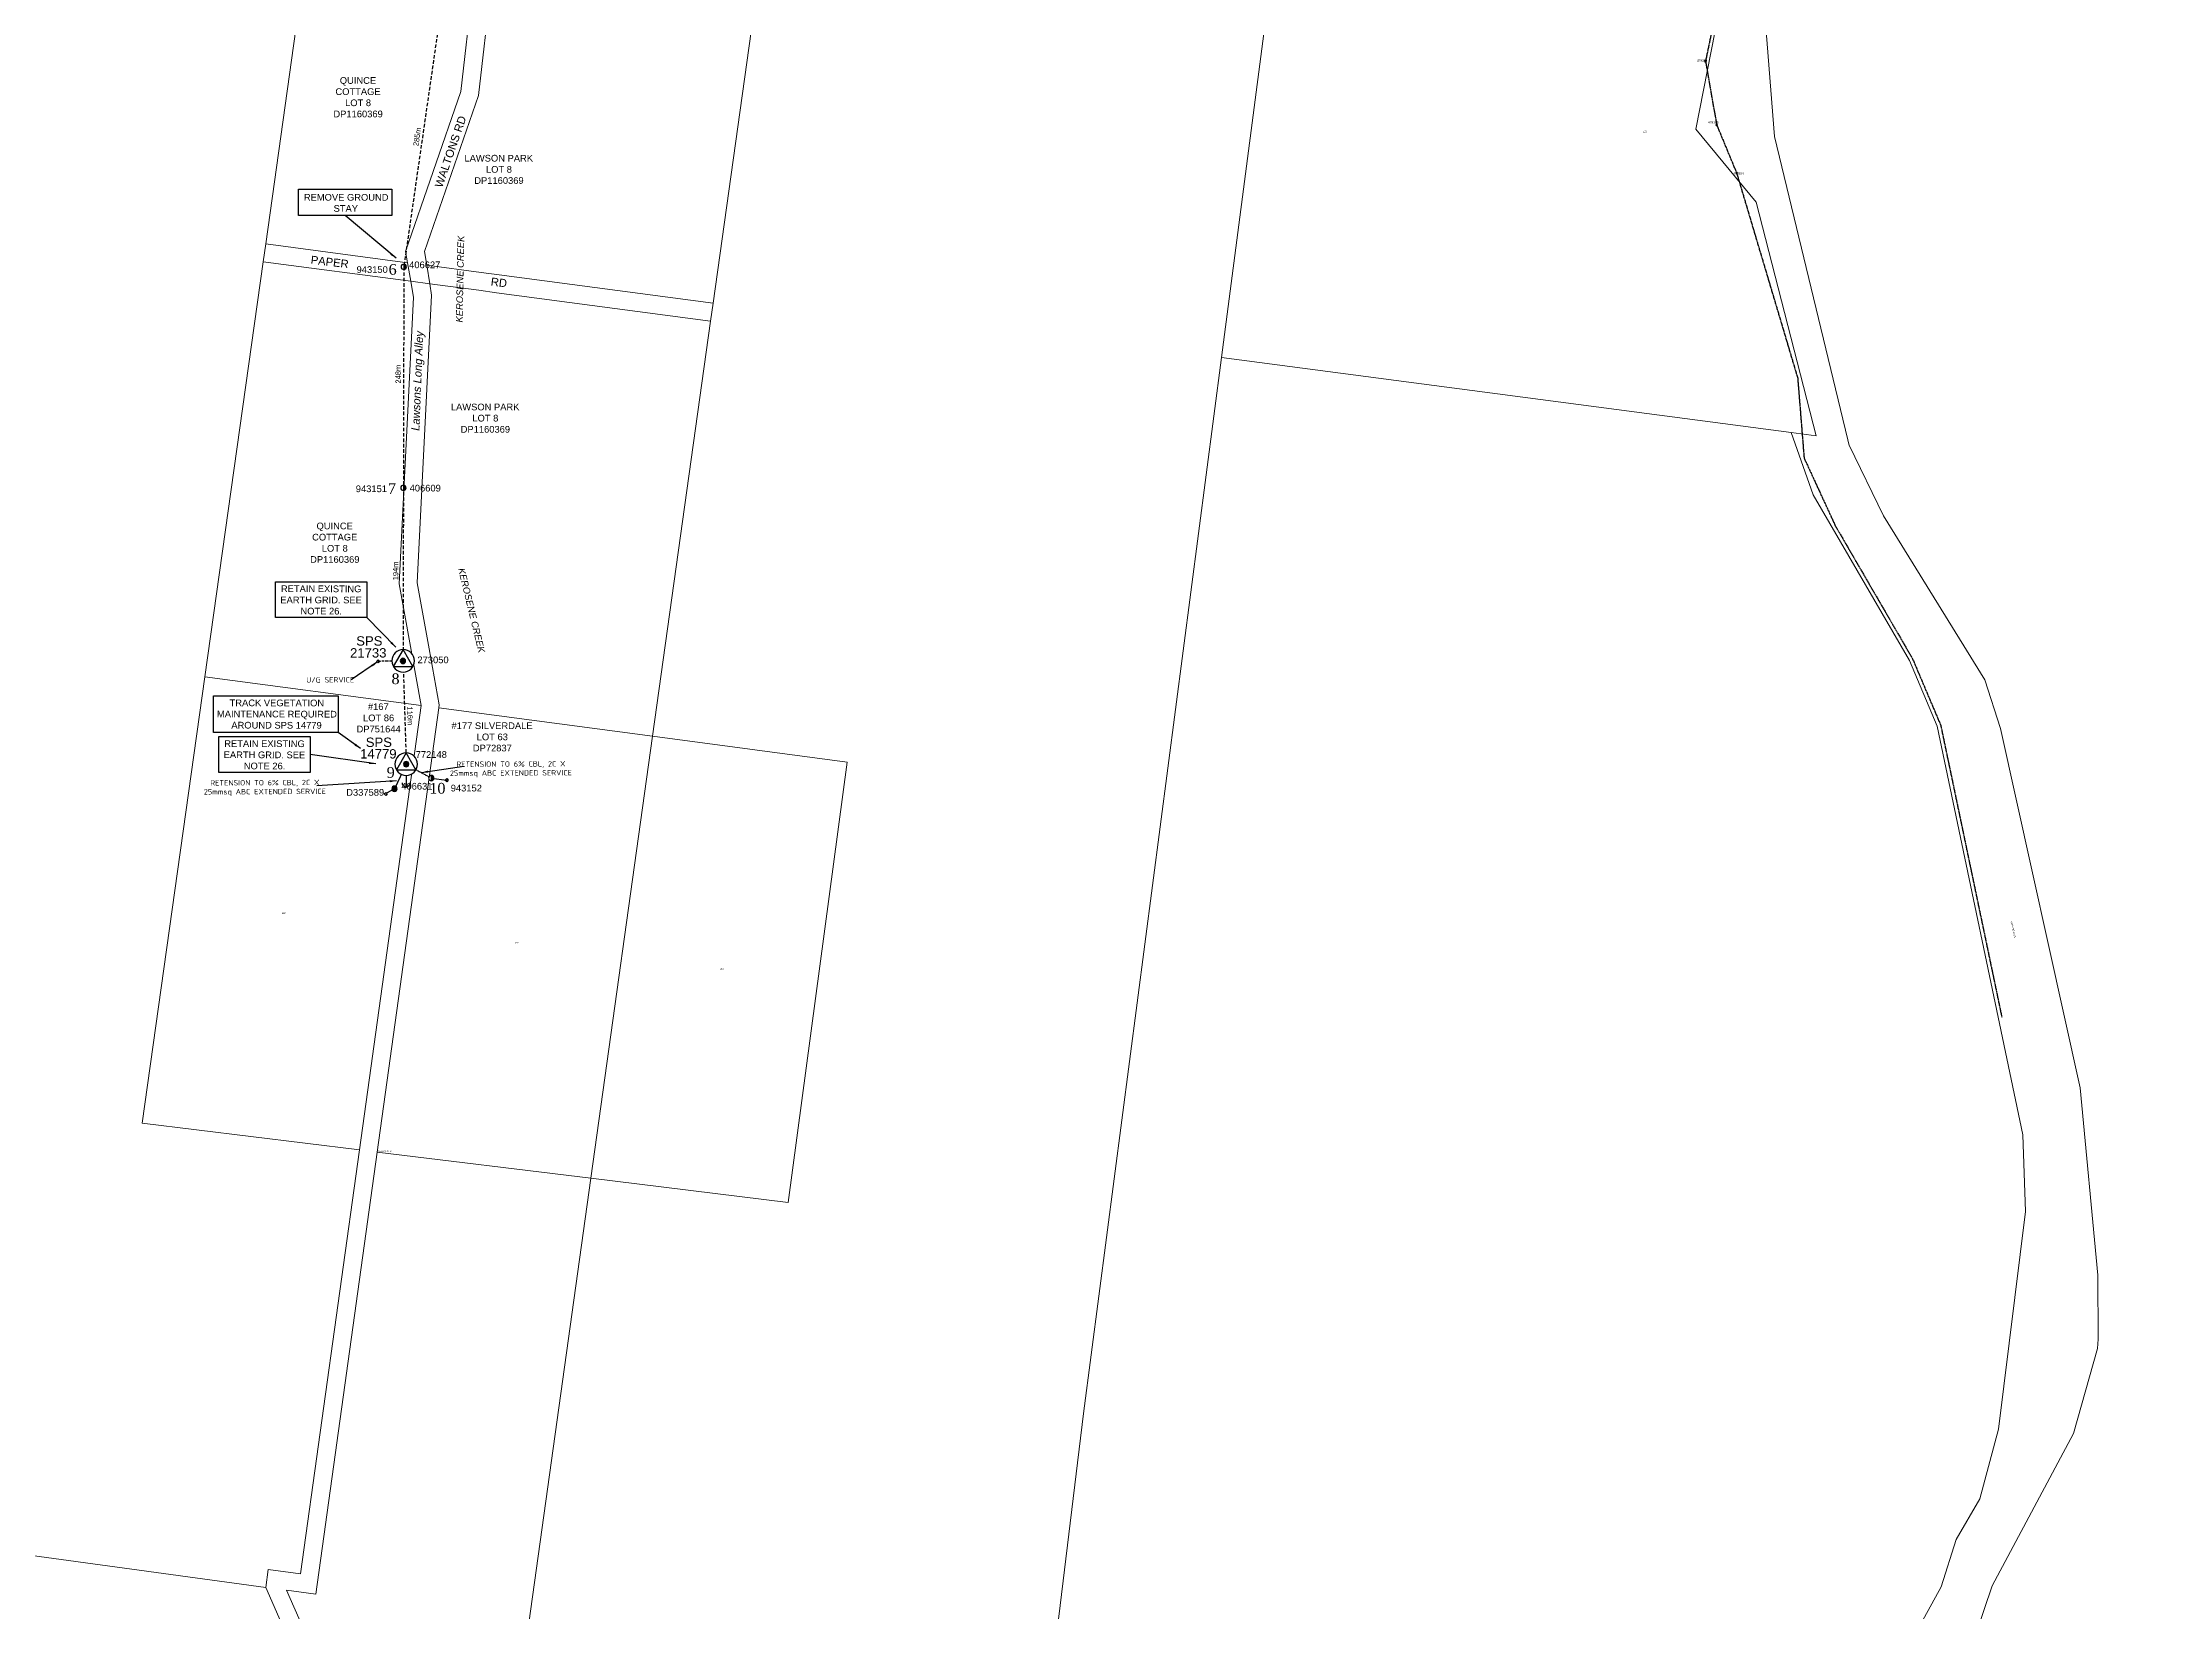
# Model space of a CAD drawing. Header units: metres. Extents: x 240566 to 246015, y 6282606 to 6289108.
# Drawn here: x 243631 to 246015, y 6283547 to 6285305 of the extents above; entities that cross this region are included whole.
import ezdxf
from ezdxf.enums import TextEntityAlignment as Align

# ---------------------------------------------------------------- set-up
doc = ezdxf.new("R2010")
doc.units = ezdxf.units.M
for name, pattern in [('Cable Exist OH', [1, 1, 0]), ('Cable Exist UG', [8.2, 4, -1.2, 1.8, -1.2]), ('Cable New OH', [6, 4, -2])]:
    doc.linetypes.add(name, pattern=pattern)
doc.layers.get('0').update_dxf_attribs({"color": 6})
doc.layers.add('Cadastre Land Parcels_SP_EXT', color=9, linetype='Continuous', lineweight=5)
doc.layers.add('Cadastre Roads_SP_EXT', color=9, linetype='Continuous', lineweight=5)
for name, color, linetype in [('Mains_HV_EXT', 7, 'Continuous'), ('Mains_HV_NEW', 2, 'Continuous'), ('Mains_HV_NEW_A43', 2, 'Continuous'), ('Mains_LV_EXT', 7, 'Continuous'), ('Notes', 7, 'Continuous'), ('Notes_SP_MISC', 7, 'Continuous'), ('Services_SP_EXT', 7, 'Continuous'), ('Sub_SP_TR_HV_LV_EXT', 7, 'Continuous'), ('SupportsOH_SP_MISC', 7, 'Continuous'), ('SupportsOH_SP_TR_HV_LV_SL_EXT', 7, 'Continuous'), ('SupportsOH_SP_TR_HV_LV_SL_NEW', 2, 'Continuous')]:
    doc.layers.add(name, color=color, linetype=linetype)
doc.layers.add('Viewports', color=6, linetype='Continuous', plot=False)
doc.styles.add('iecISOCP', font='isocp.shx')
doc.styles.add('iecTimesNewRoman', font='times.ttf')
doc.styles.add('POLE_LABEL', font='arial.ttf')
doc.styles.get("Standard").update_dxf_attribs({"font": 'arial.ttf'})
doc.dimstyles.new('iecPS1000', dxfattribs={"dimtxt": 2.5, "dimasz": 2.5, "dimexe": 1.25, "dimexo": 0.625, "dimtad": 1, "dimlfac": 1000, "dimtxsty": 'iecISOCP', "dimcen": 2.5, "dimadec": 0, "dimazin": 0, "dimtfac": 1, "dimtmove": 0, "dimatfit": 3, "dimfxl": 1, "dimarcsym": 0})

# ---------------------------------------------------------------- blocks, each defined once
blk = doc.blocks.new('SUB_POLE_EXT')
blk.add_wipeout([(0, 4.22), (0.42, 4.2), (0.83, 4.14), (1.21, 4.05), (1.62, 3.9), (1.99, 3.72), (2.35, 3.51), (2.68, 3.26), (2.99, 2.99), (3.28, 2.66), (3.52, 2.34), (3.76, 1.92), (3.9, 1.62), (4.04, 1.23), (4.18, 0.63), (4.22, 0), (4.18, -0.61), (4.06, -1.15), (3.9, -1.62), (3.58, -2.24), (3.22, -2.73), (2.97, -3.01), (2.68, -3.26), (2.36, -3.5), (2, -3.72), (1.64, -3.89), (1.25, -4.03), (0.82, -4.14), (0.42, -4.2), (0, -4.22), (-0.41, -4.2), (-0.8, -4.15), (-1.21, -4.05), (-1.62, -3.9), (-1.99, -3.73), (-2.35, -3.51), (-2.68, -3.26), (-2.96, -3.02), (-3.23, -2.72), (-3.51, -2.35), (-3.71, -2.01), (-3.91, -1.6), (-4.05, -1.21), (-4.16, -0.76), (-4.22, -0.14), (-4.21, 0.39), (-4.14, 0.83), (-4.03, 1.27), (-3.9, 1.63), (-3.71, 2.02), (-3.5, 2.37), (-3.28, 2.67), (-2.99, 2.99), (-2.68, 3.27), (-2.33, 3.52), (-1.98, 3.73), (-1.63, 3.9), (-1.2, 4.05), (-0.78, 4.15), (-0.4, 4.21)])
blk.add_line((2.16, 0.48), (2.16, 0.48, 0))
blk.add_lwpolyline([(-4.22, 0, 1), (4.22, 0, 1)], format="xyb", close=True)
blk.add_lwpolyline([(2.14, 0.52), (0, 4.22), (-3.66, -2.11), (3.66, -2.11)], close=True)
for tag, height, flags, p in [('STREET_CODE', 0.2, 9, (1.5, 0)), ('ASSET_NUM', 3.5, 8, (2, 2)), ('CONSTRUCTED_VOLTAGE', 0.2, 9, (1.5, -0.2)), ('OPERATING_VOLTAGE', 0.2, 9, (1.5, -0.6)), ('OPERATED_BY', 0.2, 9, (1.5, -0.8)), ('ORIENTATION', 0.2, 9, (1.5, -1.2)), ('OWNED_BY', 0.2, 9, (1.5, -1.4)), ('SECONDARY_VOLTAGE', 0.2, 9, (1.5, -1.6)), ('STATE', 0.2, 9, (1.5, -1.8)), ('SUBSTATION_TYPE', 0.2, 9, (1.5, -2)), ('STREETNAME', 0.2, 9, (1.5, -2.8)), ('SUBURB', 0.2, 9, (1.5, -3)), ('Z', 0.2, 1, (1.5, -3.4)), ('NO_PHASES', 0.2, 9, (1.5, -0.4)), ('MAINTAINED_BY', 0.2, 9, (1.5, -1)), ('USAGE', 0.2, 9, (1.5, -2.2)), ('LEGEND', 0.2, 9, (1.5, -2.4)), ('LOCATION', 0.2, 9, (1.5, -2.6)), ('NOTES', 0.2, 9, (1.5, -3.2))]:
    blk.add_attdef(tag, text='', height=height, dxfattribs=dict(flags=flags)).set_placement(p, align=Align.MIDDLE_LEFT)
blk = doc.blocks.new('CCP_EXT')
blk.add_wipeout([(0, 0.57), (0.57, 0), (0, -0.57), (-0.57, 0)])
blk.add_lwpolyline([(-0.57, 0), (0, 0.57), (0.57, 0), (0, -0.57), (-0.57, 0)])
at = {"flags": 1}
blk.add_attdef('Z', (0, 0), '', height=0.2, dxfattribs=at)
at = {"flags": 9}
for tag, p in [('CCP_TYPE', (0, 0)), ('CONSTRUCTED_VOLTAGE', (0, -0.2)), ('OPERATING_VOLTAGE', (0, -0.6)), ('ORIENTATION', (0, -0.8)), ('OWNED_BY', (0, -1)), ('STATE', (0, -1.8)), ('NO_PHASES', (0, -0.4)), ('USAGE', (0, -1.2)), ('LEGEND', (0, -1.4)), ('LIFE_SUPPORT', (0, -1.6)), ('NOTES', (0, -2))]:
    blk.add_attdef(tag, text='', height=0.2, dxfattribs=at).set_placement(p, align=Align.MIDDLE_LEFT)
blk = doc.blocks.new('POLE_EXT')
blk.add_hatch(color=256).paths.add_polyline_path([(-1, 0, 1), (1, 0, 1)])
blk.add_lwpolyline([(-1, 0, 1), (1, 0, 1)], format="xyb", close=True)
for tag, height, flags, p in [('pNumber', 2.5, 8, (-17.84, 2.07)), ('OWNED_BY', 0.2, 9, (1.35, -0.4)), ('SPECIAL_USE', 0.2, 9, (1.35, -0.8)), ('STATE', 0.2, 9, (1.35, -1)), ('cLV', 0.2, 9, (1.35, -1.4)), ('hDepth', 0.2, 9, (1.35, -1.6)), ('hDia', 0.2, 9, (1.35, -1.8)), ('cHV', 0.2, 9, (1.35, -2)), ('cLinedev', 0.2, 9, (1.35, -3.4)), ('pExisting', 0.2, 9, (1.35, -3.8)), ('pFooting', 0.2, 9, (1.35, -4.4)), ('pNew', 0.2, 9, (1.35, -4.6)), ('pRelocate', 0.2, 9, (1.35, -5)), ('pRemove', 0.2, 9, (1.35, -5.2)), ('pReplace', 0.2, 9, (1.35, -5.4)), ('pStay', 0.2, 9, (1.35, -5.6)), ('pType', 0.2, 9, (1.35, -5.8)), ('cspan', 0.2, 9, (1.35, -6)), ('STREETNAME', 0.2, 9, (1.35, -6.2)), ('SUBURB', 0.2, 9, (1.35, -6.4)), ('OPERATED_BY', 0.2, 9, (1.36, -7.01)), ('PARENT', 0.2, 9, (1.35, -0.6)), ('USAGE', 0.2, 9, (1.35, -1.2)), ('LBRACKET', 0.2, 9, (1.35, -2.2)), ('LExisting', 0.2, 9, (1.35, -2.4)), ('LANTNUMBER', 0.2, 9, (1.35, -2.6)), ('LOther', 0.2, 9, (1.35, -2.8)), ('LRemove', 0.2, 9, (1.35, -3)), ('LEGEND', 0.2, 9, (1.35, -3.2)), ('LOCATION', 0.2, 9, (1.35, -3.6)), ('PFNUMBER', 0.2, 9, (1.35, -4)), ('NEWPFNUMBER', 0.2, 9, (1.35, -4.2)), ('NOTES', 0.2, 9, (1.35, -6.6)), ('MAINTAINED_BY', 0.2, 9, (1.36, -6.81))]:
    blk.add_attdef(tag, text='', height=height, dxfattribs=dict(flags=flags)).set_placement(p, align=Align.MIDDLE_LEFT)
at = {"style": 'POLE_LABEL'}
for tag, height, flags, p in [('STRUCTURE_PLANT_NUMBER', 0.2, 9, (1.35, 0.03)), ('ASSET_NUM', 2.5, 8, (2, 2)), ('STREET_CODE', 0.2, 9, (1.35, -0.2))]:
    blk.add_attdef(tag, text='', height=height, dxfattribs=dict(at, flags=flags)).set_placement(p, align=Align.MIDDLE_LEFT)
at = {"flags": 1}
blk.add_attdef('Z', (1.35, -7.33), '', height=0.2, dxfattribs=at)
blk = doc.blocks.new('End Shackle_EXT')
blk.add_wipeout([(0, 0.3), (1.8, 0.3), (1.8, -0.3), (0, -0.3)])
blk.add_line((1.8, -1), (1.8, 1))
at = {"flags": 1}
blk.add_attdef('Z', (0, 0), '', height=0.2, dxfattribs=at)
at = {"flags": 9}
for tag, p in [('CONNECTOR_TYPE', (0, 0)), ('CONSTRUCTED_VOLTAGE', (0, -0.2)), ('NO_PHASES', (0, -0.4)), ('OPERATING_VOLTAGE', (0, -0.6)), ('ORIENTATION', (0, -0.8)), ('OWNED_BY', (0, -1)), ('STATE', (0, -1.2)), ('USAGE', (0, -1.4)), ('NOTES', (0, -1.6))]:
    blk.add_attdef(tag, text='', height=0.2, dxfattribs=at).set_placement(p, align=Align.MIDDLE_LEFT)
blk = doc.blocks.new('POLE_REPLACE_NEW')
for tag, flags, p in [('cspan', 9, (1.5, -5.6)), ('SUBURB', 9, (1.5, -5.8)), ('STREETNAME', 9, (1.5, -6)), ('OPERATED_BY', 9, (1.5, -6.6)), ('Z', 1, (1.5, -7)), ('pStay', 9, (1.5, -5.2)), ('pType', 9, (1.5, -5.4)), ('LOCATION', 9, (1.5, -6.2)), ('NOTES', 9, (1.5, -6.4)), ('MAINTAINED_BY', 9, (1.5, -6.8))]:
    blk.add_attdef(tag, text='', height=0.2, dxfattribs=dict(flags=flags)).set_placement(p, align=Align.MIDDLE_LEFT)
blk.add_wipeout([(0, 1), (-0.13, 0.99), (-0.25, 0.97), (-0.37, 0.93), (-0.48, 0.88), (-0.59, 0.81), (-0.68, 0.73), (-0.77, 0.64), (-0.84, 0.54), (-0.9, 0.43), (-0.95, 0.31), (-0.98, 0.19), (-1, 0.06), (-1, -0.06), (-0.98, -0.19), (-0.95, -0.31), (-0.9, -0.43), (-0.84, -0.54), (-0.77, -0.64), (-0.68, -0.73), (-0.59, -0.81), (-0.48, -0.88), (-0.37, -0.93), (-0.25, -0.97), (-0.13, -0.99), (0, -1), (0.13, -0.99), (0.25, -0.97), (0.37, -0.93), (0.48, -0.88), (0.59, -0.81), (0.68, -0.73), (0.77, -0.64), (0.84, -0.54), (0.9, -0.43), (0.95, -0.31), (0.98, -0.19), (1, -0.06), (1, 0.06), (0.98, 0.19), (0.95, 0.31), (0.9, 0.43), (0.84, 0.54), (0.77, 0.64), (0.68, 0.73), (0.59, 0.81), (0.48, 0.88), (0.37, 0.93), (0.25, 0.97), (0.13, 0.99)])
h = blk.add_hatch(color=256)
edge = h.paths.add_edge_path()
edge.add_arc((0, 0), 1, 270, 450)
edge.add_line((0, 1), (0, -1))
blk.add_lwpolyline([(0, 1), (0, -1)])
at = {"lineweight": -3}
blk.add_arc((0, 0), 1, 90, 270, dxfattribs=at)
blk.add_arc((0, 0), 1, 270, 90)
at = {"style": 'POLE_LABEL', "flags": 9}
blk.add_attdef('STRUCTURE_PLANT_NUMBER', text='', height=0.2, dxfattribs=at).set_placement((1.5, 0.24), align=Align.MIDDLE_LEFT)
for tag, height, flags, p in [('STREET_CODE', 0.2, 9, (1.5, 0)), ('ASSET_NUM', 2.5, 8, (2, 2)), ('OWNED_BY', 0.2, 9, (1.5, -0.2)), ('SPECIAL_USE', 0.2, 9, (1.5, -0.6)), ('STATE', 0.2, 9, (1.5, -0.8)), ('cLV', 0.2, 9, (1.5, -1.2)), ('cHV', 0.2, 9, (1.5, -1.8)), ('cLinedev', 0.2, 9, (1.5, -3.2)), ('PARENT', 0.2, 9, (1.5, -0.4)), ('USAGE', 0.2, 9, (1.5, -1)), ('hDepth', 0.2, 9, (1.5, -1.4)), ('hDia', 0.2, 9, (1.5, -1.6)), ('LBRACKET', 0.2, 9, (1.5, -2)), ('LExisting', 0.2, 9, (1.5, -2.2)), ('LANTNUMBER', 0.2, 9, (1.5, -2.4)), ('LOther', 0.2, 9, (1.5, -2.6)), ('LRemove', 0.2, 9, (1.5, -2.8)), ('LEGEND', 0.2, 9, (1.5, -3)), ('pExisting', 0.2, 9, (1.5, -3.4)), ('PFNUMBER', 0.2, 9, (1.5, -3.6)), ('NEWPFNUMBER', 0.2, 9, (1.5, -3.8)), ('pFooting', 0.2, 9, (1.5, -4)), ('pNew', 0.2, 9, (1.5, -4.2)), ('pNumber', 0.2, 9, (1.5, -4.4)), ('pRelocate', 0.2, 9, (1.5, -4.6)), ('pRemove', 0.2, 9, (1.5, -4.8)), ('pReplace', 0.2, 9, (1.5, -5))]:
    blk.add_attdef(tag, text='', height=height, dxfattribs=dict(flags=flags)).set_placement(p, align=Align.MIDDLE_LEFT)
blk = doc.blocks.new('*U142')
at = {"color": 0, "linetype": 'ByBlock', "lineweight": -2}
blk.add_line((0, 0), (7.72, 3.38), dxfattribs=at)
blk.add_arc((6.34, 2.78), 1.5, 293.63656, 113.63656, dxfattribs=at)
blk = doc.blocks.new('*U144')
blk.add_wipeout([(-0.25, 0), (-0.25, 1.81), (0.25, 1.82), (0.25, 0)])
blk.add_line((1, 1.81), (-1, 1.81))
at = {"flags": 1}
blk.add_attdef('Z', (0, 0), '', height=0.2, dxfattribs=at)
at = {"flags": 9}
for tag, p in [('CONNECTOR_TYPE', (0, 0)), ('CONSTRUCTED_VOLTAGE', (0, -0.2)), ('OPERATING_VOLTAGE', (0, -0.6)), ('ORIENTATION', (0, -0.8)), ('OWNED_BY', (0, -1)), ('STATE', (0, -1.2)), ('OPERATED_BY', (0, -2.01)), ('NO_PHASES', (0, -0.4)), ('USAGE', (0, -1.4)), ('NOTES', (0, -1.6)), ('MAINTAINED_BY', (0, -1.81))]:
    blk.add_attdef(tag, text='', height=0.2, dxfattribs=at).set_placement(p, align=Align.MIDDLE_LEFT)

msp = doc.modelspace()

# ---------------------------------------------------------------- linework, layer by layer
at = {"layer": 'Cadastre Land Parcels_SP_EXT', "linetype": 'Continuous'}
for points in [[(244437.9, 6285408.5), (244382.6, 6285012.9), (244379.8, 6284992.9), (244314.8, 6284527.7), (244532.8, 6284498.6), (244466.9, 6284005.6), (244245.5, 6284032.7), (244175.9, 6283534.1), (244372, 6283507.3), (244760.1, 6283458.6), (244797.6, 6283769.2), (244952.3, 6284952.2), (245033.2, 6285569.7)], [(242695.2, 6285410.7), (242619.5, 6284860.3), (242859.6, 6284829.9), (242857, 6284809.9), (243047.8, 6284785.8), (243004.3, 6284461.8), (243202.5, 6284436.9), (243082.8, 6283683.2), (243467, 6283630.9), (243493.2, 6283627.2), (243881.2, 6283574.3), (243883.9, 6283594.2), (243920.1, 6283589.3), (243986.1, 6284064.4), (243742.7, 6284094.2), (243813, 6284594.3), (243878.3, 6285059.4), (243881.1, 6285079.3), (243936.7, 6285475.1)]]:
    msp.add_lwpolyline(points, dxfattribs=at)
for points in [[(245554.4, 6285490.8), (245033.2, 6285569.7), (244952.3, 6284952.2), (245591, 6284868.1), (245618.9, 6284864.4), (245551.6, 6285126), (245483.9, 6285208), (245510, 6285338.8), (245528.7, 6285422.4), (245554.4, 6285490.8)], [(244037.9, 6285070.8), (244099.9, 6285250.1), (244112.8, 6285364.8), (244089.1, 6285449), (244086.7, 6285455.1), (243936.7, 6285475.1), (243881.1, 6285079.3), (244040.1, 6285058.2), (244037.9, 6285070.8)], [(244437.9, 6285408.5), (244197.7, 6285440.4), (244200.6, 6285460.4), (244101.3, 6285473.5), (244108.3, 6285455.2), (244109.1, 6285452.2), (244133.3, 6285366.4), (244119.6, 6285245.6), (244059.2, 6285070.8), (244061.7, 6285055.4), (244122.8, 6285047.3), (244142.7, 6285044.7), (244382.6, 6285012.9), (244437.9, 6285408.5)], [(244030.6, 6284698.5), (244046.7, 6285019.5), (244043.7, 6285037.5), (243878.3, 6285059.4), (243813, 6284594.3), (244055.4, 6284562.1), (244030.6, 6284698.5)], [(244379.8, 6284992.9), (244140, 6285024.7), (244120.1, 6285027.4), (244065, 6285034.7), (244067, 6285021.9), (244050.8, 6284699.8), (244064.3, 6284625.9), (244075.7, 6284563), (244075.3, 6284559.5), (244314.8, 6284527.7), (244379.8, 6284992.9)], [(245591, 6284868.1), (244952.3, 6284952.2), (244797.6, 6283769.2), (244760.1, 6283458.6), (244806, 6283452.8), (245056.7, 6283419.6), (245663.1, 6283339.2), (245680.6, 6283432.3), (245759.2, 6283574.9), (245776, 6283627.9), (245802.4, 6283673.6), (245823.2, 6283751.5), (245853.4, 6283995.5), (245850.5, 6284081.2), (245754.7, 6284538.9), (245723.5, 6284612.7), (245615.7, 6284798.1), (245591, 6284868.1)], [(244055.4, 6284562.1), (243813, 6284594.3), (243742.7, 6284094.2), (243986.1, 6284064.4), (244055.4, 6284562.1)], [(244314.8, 6284527.7), (244075.3, 6284559.5), (244006.2, 6284061.9), (244245.5, 6284032.7), (244314.8, 6284527.7)], [(244314.8, 6284527.7), (244245.5, 6284032.7), (244466.9, 6284005.6), (244532.8, 6284498.6), (244314.8, 6284527.7)]]:
    msp.add_lwpolyline(points, close=True, dxfattribs=at)
at = {"layer": 'Cadastre Roads_SP_EXT', "linetype": 'Continuous'}
for points in [[(245742.2, 6283357), (245816.2, 6283576.1), (245907.3, 6283746.8), (245934.1, 6283842), (245934.9, 6283852.2), (245934.6, 6283924.1), (245914.9, 6284133.8), (245825.4, 6284536.4), (245807.9, 6284591), (245694.5, 6284774.7), (245655.9, 6284854), (245654.6, 6284859.4), (245654.5, 6284859.7), (245572.3, 6285199.7), (245572.3, 6285199.7), (245559.8, 6285355.7)], [(245510, 6285338.8), (245483.9, 6285208), (245551.6, 6285126), (245618.9, 6284864.4), (245591, 6284868.1), (245615.7, 6284798.1), (245723.5, 6284612.7), (245754.7, 6284538.9), (245850.5, 6284081.2), (245853.4, 6283995.5), (245823.2, 6283751.5), (245802.4, 6283673.6), (245776, 6283627.9), (245759.2, 6283574.9), (245680.6, 6283432.3)]]:
    msp.add_lwpolyline(points, dxfattribs=at)
for points in [[(244040.1, 6285058.2), (243881.1, 6285079.3), (243878.3, 6285059.4), (244043.7, 6285037.5), (244040.1, 6285058.2)], [(244382.6, 6285012.9), (244142.7, 6285044.7), (244122.8, 6285047.3), (244061.7, 6285055.4), (244065, 6285034.7), (244120.1, 6285027.4), (244140, 6285024.7), (244379.8, 6284992.9), (244382.6, 6285012.9)]]:
    msp.add_lwpolyline(points, close=True, dxfattribs=at)
at = {"layer": 'Mains_HV_EXT', "linetype": 'Cable Exist OH'}
msp.add_lwpolyline([(246014.9, 6286424.5), (245830.3, 6286122.7), (245766.9, 6285887.8), (245699.9, 6285705.5), (245595.3, 6285571.6), (245548.9, 6285487.7), (245524.8, 6285423.7), (245511, 6285361.8), (245494.9, 6285283.9), (245507.4, 6285212.8), (245529.8, 6285158.8), (245598.2, 6284929.1), (245605.4, 6284839.5), (245640.4, 6284763.6), (245727, 6284614.5), (245758.5, 6284540.2), (245827, 6284213.2)], dxfattribs=at)
at = {"layer": 'Notes_SP_MISC', "color": 7, "linetype": 'Continuous'}
for points in [[(243917.8, 6285140.8), (244022.4, 6285140.8), (244022.4, 6285111.2), (243917.8, 6285111.2)], [(243892, 6284700.9), (243994.5, 6284700.9), (243994.5, 6284660.7), (243892, 6284660.7)], [(243822.5, 6284573.1), (243962.5, 6284573.1), (243962.5, 6284531.9), (243822.5, 6284531.9)], [(243828.5, 6284527.4), (243931.1, 6284527.4), (243931.1, 6284487.2), (243828.5, 6284487.2)]]:
    msp.add_lwpolyline(points, close=True, dxfattribs=at)

# ---------------------------------------------------------------- block references
at = {"layer": 'SupportsOH_SP_TR_HV_LV_SL_EXT'}
ref = msp.add_blockref('POLE_EXT', (245494.9, 6285283.9), dxfattribs=at)
ref.add_attrib('ASSET_NUM', '479393', dxfattribs={"layer": '0', "height": 2.5, "style": 'POLE_LABEL'}).set_placement((245496.9, 6285284.7), align=Align.MIDDLE_RIGHT)
ref = msp.add_blockref('POLE_EXT', (245507.4, 6285212.8), dxfattribs=at)
ref.add_attrib('ASSET_NUM', '479395', dxfattribs={"layer": '0', "height": 2.5, "style": 'POLE_LABEL'}).set_placement((245509.4, 6285213.5), align=Align.BOTTOM_RIGHT)
ref = msp.add_blockref('POLE_EXT', (245529.8, 6285158.8), dxfattribs=at)
ref.add_attrib('ASSET_NUM', '479394', dxfattribs={"layer": '0', "height": 2.5, "style": 'POLE_LABEL'}).set_placement((245531.8, 6285159.5), align=Align.TOP_CENTER)
ref = msp.add_blockref('POLE_EXT', (244035.9, 6285053.7), dxfattribs=dict(at, xscale=3, yscale=3, zscale=3))
ref.add_attrib('ASSET_NUM', '406627', dxfattribs={"layer": 'Viewports', "height": 7.5, "style": 'POLE_LABEL'}).set_placement((244041.9, 6285055.9), align=Align.MIDDLE_LEFT)
ref = msp.add_blockref('POLE_EXT', (244035.5, 6284806.1), dxfattribs=dict(at, xscale=3, yscale=3, zscale=3))
ref.add_attrib('ASSET_NUM', '406609', dxfattribs={"layer": 'Viewports', "height": 7.5, "style": 'POLE_LABEL'}).set_placement((244077.4, 6284809.5), align=Align.TOP_RIGHT)

# ---------------------------------------------------------------- texts
at = {"layer": 'Cadastre Land Parcels_SP_EXT'}
for s, p in [('222', (245424.9, 6285204.5)), ('167', (243899.3, 6284328.7)), ('177', (244160.4, 6284295.4)), ('183', (244390, 6284266.1))]:
    msp.add_text(s, height=1.8, dxfattribs=at).set_placement(p)
at = {"layer": 'Cadastre Roads_SP_EXT'}
for s, height, rotation, p in [('WALTONS RD', 9, 71.0359, (244078.9, 6285141.6)), ('PAPER                                              RD', 9, 353.09, (243931.2, 6285057.3)), ('DARLING CAUS', 1.8, 282.2614, (245837, 6284320))]:
    msp.add_text(s, height=height, rotation=rotation, dxfattribs=at).set_placement(p)
at = {"layer": 'Cadastre Roads_SP_EXT', "oblique": 10}
msp.add_text('Lawsons Long Alley', height=9, rotation=87.6934, dxfattribs=at).set_placement((244053.3, 6284869.2))
at = {"layer": 'Cadastre Roads_SP_EXT'}
msp.add_text('WALTONS RD', height=1.8, dxfattribs=at).set_placement((244006.2, 6284061.9))
at = {"layer": 'Notes', "attachment_point": 1}
for s, insert, char_height, rotation in [('\\pi10.751;285m', (244044.6, 6285178.8), 6, 81.1077), ('\\pi10.751;248m', (244026.7, 6284912.2), 6, 90.3246), ('\\pi11.084;194m', (244023.8, 6284691.4), 6, 90.3246), ('\\pi6.8784;SPS', (243975.7, 6284639.8), 10.5, 0.0182), ('\\pi11.084;116m', (244045.2, 6284572.3), 6, 272.1093), ('\\pi6.8784;SPS', (243986.4, 6284526.3), 10.5, 0.0182)]:
    msp.add_mtext_dynamic_manual_height_columns(s, width=41.683, gutter_width=4, heights=[0], dxfattribs=dict(at, insert=insert, char_height=char_height, rotation=rotation))
at = {"layer": 'Notes_SP_MISC', "char_height": 7.5, "attachment_point": 1}
for s, width, insert, rotation in [('\\pi0.97354;QUINCE \\P\\pi-3.9378;COTTAGE\\P\\pi6.8978;LOT 8\\P\\pi-6.1965;DP1160369', 41.683, (243963.2, 6285266.2), 0.0182), ('\\pi13.302;LAWSON PARK\\P\\pi37.391;LOT 8\\P\\pi24.297;DP1160369', 102.669, (244090.6, 6285179.1), 0.0182), ('\\pi0.70901;REMOVE GROUND \\P\\pi34.055;STAY', 94.922, (243923.2, 6285135.4), 359.905), ('\\pi24.135;{\\fArial|b0|i1|c0|p34;KEROSENE CREEK}', 145.816, (244093.8, 6284967.3), 88.8595), ('\\pi8.3696;LAWSON PARK\\P\\pi32.458;LOT 8\\P\\pi19.364;DP1160369', 92.803, (244080.3, 6284900.4), 0.0182), ('\\pi0.97354;QUINCE \\P\\pi-3.9378;COTTAGE\\P\\pi6.8978;LOT 8\\P\\pi-6.1965;DP1160369', 41.683, (243937.1, 6284767.1), 0.0182), ('\\pi24.135;{\\fArial|b0|i1|c0|p34;KEROSENE CREEK}', 145.816, (244098.3, 6284740.4), 283.7183), ('\\pi3.0828;RETAIN EXISTING \\P\\pi2.4561;EARTH GRID. SEE \\P\\pi25.025;NOTE 26.', 94.922, (243895.1, 6284696.8), 359.905), ('\\pi18.37;TRACK VEGETATION \\P\\pi4.2243;MAINTENANCE REQUIRED \\P\\pi20.36;AROUND SPS 14779', 141.586, (243822.3, 6284569), 359.905), ('\\pi9.4788;#167\\P\\pi3.9945;LOT 86\\P\\pi-3.2599;DP751644', 41.683, (243986.2, 6284564.6), 0.0182), ('\\pi10.905;#177 SILVERDALE\\P\\pi39.15;LOT 63\\P\\pi34.797;DP72837', 112, (244078.5, 6284543.3), 0.0182), ('\\pi3.0828;RETAIN EXISTING \\P\\pi2.4561;EARTH GRID. SEE \\P\\pi25.025;NOTE 26.', 94.922, (243831.6, 6284523.3), 359.905)]:
    msp.add_mtext_dynamic_manual_height_columns(s, width=width, gutter_width=4, heights=[0], dxfattribs=dict(at, insert=insert, rotation=rotation))
at = {"layer": 'Notes_SP_MISC', "char_height": 6, "attachment_point": 2, "rotation": 0.2585, "style": 'iecISOCP'}
for s, insert, width in [('U/G SERVICE', (243953.4, 6284594), 76.523), ('RETENSION TO 6% CBL, 2C X 25mmsq ABC EXTENDED SERVICE', (244155.9, 6284499.7), 126.217), ('RETENSION TO 6% CBL, 2C X 25mmsq ABC EXTENDED SERVICE', (243880.1, 6284478.8), 118.961)]:
    msp.add_mtext(s, dxfattribs=dict(at, insert=insert, width=width))

# ---------------------------------------------------------------- leaders
at = {"layer": 'Notes_SP_MISC', "color": 0, "lineweight": 0}
for points in [[(244027, 6284627.4), (243994.6, 6284660.7)], [(243987.5, 6284514), (243962.5, 6284531.9)], [(244004.4, 6284496.7), (243931.1, 6284507.3)]]:
    msp.add_leader(points, dimstyle='iecPS1000', override={"dimasz": 7.5, "dimgap": 0.625, "dimtad": 0}, dxfattribs=at)

# ---------------------------------------------------------------- next in the draw order: block references
at = {"layer": 'Services_SP_EXT', "xscale": 3, "yscale": 3, "zscale": 3}
for p in [(244007.2, 6284611.6), (244084, 6284478.6), (244015.7, 6284463.1)]:
    msp.add_blockref('CCP_EXT', p, dxfattribs=at)

# ---------------------------------------------------------------- next in the draw order: linework, layer by layer
at = {"layer": 'Cadastre Roads_SP_EXT', "linetype": 'Continuous'}
msp.add_lwpolyline([(243967.9, 6283427.1), (243904.6, 6283571.2), (243937.2, 6283566.7), (244006.2, 6284061.9), (244006.2, 6284061.9), (244075.3, 6284559.5), (244075.7, 6284563), (244064.3, 6284625.9), (244050.8, 6284699.8), (244067, 6285021.9), (244065, 6285034.7), (244043.7, 6285037.5), (244046.7, 6285019.5), (244030.6, 6284698.5), (244055.4, 6284562.1), (243986.1, 6284064.4), (243920.1, 6283589.3), (243883.9, 6283594.2), (243881.2, 6283574.3), (243947.2, 6283424.1)], dxfattribs=at)
at = {"layer": 'Services_SP_EXT', "linetype": 'Cable Exist UG'}
msp.add_lwpolyline([(244035.2, 6284612.3), (244007.1, 6284611.7)], dxfattribs=at)
at = {"layer": 'Services_SP_EXT'}
for points in [[(244038.6, 6284496.6), (244025.5, 6284469), (244016.4, 6284463.9)], [(244066.7, 6284480.9), (244084, 6284478.6)]]:
    msp.add_lwpolyline(points, dxfattribs=at)

# ---------------------------------------------------------------- next in the draw order: block references
at = {"layer": 'SupportsOH_SP_MISC', "xscale": 3, "yscale": 3, "zscale": 3, "rotation": 246.1149006300574}
msp.add_blockref('*U142', (244038.6, 6284496.4), dxfattribs=at)
at = {"layer": 'SupportsOH_SP_TR_HV_LV_SL_EXT'}
ref = msp.add_blockref('POLE_EXT', (244025.5, 6284469), dxfattribs=dict(at, xscale=3, yscale=3, zscale=3))
ref.add_attrib('ASSET_NUM', 'D337589', dxfattribs={"layer": 'Viewports', "height": 7.5, "style": 'POLE_LABEL'}).set_placement((244013.9, 6284464.9), align=Align.MIDDLE_RIGHT)

# ---------------------------------------------------------------- next in the draw order: leaders
at = {"layer": 'Notes_SP_MISC', "color": 0, "lineweight": 0}
for points in [[(244006.5, 6284611), (243977, 6284591.1)], [(244027.7, 6284477.9), (243938.4, 6284472.4)]]:
    msp.add_leader(points, dimstyle='iecPS1000', override={"dimasz": 7.5, "dimgap": 0.625, "dimtad": 0}, dxfattribs=at)

# ---------------------------------------------------------------- next in the draw order: block references
at = {"layer": 'Mains_LV_EXT', "rotation": 151.2514825611381}
msp.add_blockref('End Shackle_EXT', (244066.7, 6284480.9), dxfattribs=at)

# ---------------------------------------------------------------- next in the draw order: linework, layer by layer
at = {"layer": 'Mains_HV_NEW_A43', "color": 2, "linetype": 'Cable New OH', "flags": 128}
msp.add_lwpolyline([(244091.8, 6285439.4), (244076.6, 6285336.1), (244035.9, 6285053.7), (244035.5, 6284806.1), (244035, 6284612.2), (244038.7, 6284494.4)], dxfattribs=at)
at = {"layer": 'Mains_LV_EXT', "linetype": 'Cable Exist OH'}
msp.add_lwpolyline([(244038.6, 6284496.4), (244066.7, 6284480.9)], dxfattribs=at)

# ---------------------------------------------------------------- next in the draw order: block references
at = {"layer": 'SupportsOH_SP_TR_HV_LV_SL_EXT'}
ref = msp.add_blockref('POLE_EXT', (244066.7, 6284480.9), dxfattribs=dict(at, xscale=3, yscale=3, zscale=3))
ref.add_attrib('ASSET_NUM', '406631', dxfattribs={"layer": 'Viewports', "height": 7.5, "style": 'POLE_LABEL'}).set_placement((244033.1, 6284471.8), align=Align.MIDDLE_LEFT)

# ---------------------------------------------------------------- next in the draw order: leaders
at = {"layer": 'Notes_SP_MISC', "color": 0, "lineweight": 0}
msp.add_leader([(244055.7, 6284487.1), (244103.1, 6284494.1)], dimstyle='iecPS1000', override={"dimasz": 7.5, "dimgap": 0.625, "dimtad": 0}, dxfattribs=at)

# ---------------------------------------------------------------- next in the draw order: block references
at = {"layer": 'Mains_HV_NEW', "xscale": 3.000000000000001, "yscale": 3.000000000000001, "zscale": 3.000000000000001, "rotation": 0.1898334456918778}
msp.add_blockref('*U144', (244038.7, 6284497), dxfattribs=at).dxf.unprotected_set("ltscale", 0)
at = {"layer": 'Sub_SP_TR_HV_LV_EXT'}
ref = msp.add_blockref('SUB_POLE_EXT', (244035.1, 6284612.3), dxfattribs=dict(at, xscale=3, yscale=3, zscale=3))
ref.add_attrib('ASSET_NUM', '21733', dxfattribs={"layer": '0', "height": 10.5}).set_placement((243975.7, 6284612.8), align=Align.BOTTOM_LEFT)
at = {"layer": 'SupportsOH_SP_TR_HV_LV_SL_NEW'}
ref = msp.add_blockref('POLE_REPLACE_NEW', (244035.9, 6285053.7), dxfattribs=dict(at, xscale=3, yscale=3, zscale=3))
ref.add_attrib('ASSET_NUM', '943150', dxfattribs={"layer": 'Viewports', "height": 7.5}).set_placement((243983, 6285050.6), align=Align.MIDDLE_LEFT)
ref.add_attrib('pNumber', '6', dxfattribs={"layer": '0', "height": 12, "style": 'iecTimesNewRoman'}).set_placement((244018.9, 6285050.8), align=Align.MIDDLE_LEFT)
ref = msp.add_blockref('POLE_REPLACE_NEW', (244035.5, 6284806.1), dxfattribs=dict(at, xscale=3, yscale=3, zscale=3))
ref.add_attrib('ASSET_NUM', '943151', dxfattribs={"layer": 'Viewports', "height": 7.5}).set_placement((243982.1, 6284805), align=Align.MIDDLE_LEFT)
ref.add_attrib('pNumber', '7', dxfattribs={"layer": '0', "height": 12, "style": 'iecTimesNewRoman'}).set_placement((244018.1, 6284805.2), align=Align.MIDDLE_LEFT)
at = {"layer": 'SupportsOH_SP_TR_HV_LV_SL_NEW', "color": 2, "linetype": 'Cable New OH'}
ref = msp.add_blockref('POLE_REPLACE_NEW', (244066.7, 6284480.9), dxfattribs=dict(at, xscale=3, yscale=3, zscale=3))
ref.add_attrib('ASSET_NUM', '943152', dxfattribs={"layer": 'Viewports', "height": 7.5}).set_placement((244088.5, 6284469.7), align=Align.MIDDLE_LEFT)
ref.add_attrib('pNumber', '10', dxfattribs={"layer": '0', "height": 12, "style": 'iecTimesNewRoman'}).set_placement((244064.5, 6284469.5), align=Align.MIDDLE_LEFT)

# ---------------------------------------------------------------- next in the draw order: block references
at = {"layer": 'Sub_SP_TR_HV_LV_EXT'}
ref = msp.add_blockref('SUB_POLE_EXT', (244038.6, 6284496.5), dxfattribs=dict(at, xscale=3, yscale=3, zscale=3))
ref.add_attrib('ASSET_NUM', '14779', dxfattribs={"layer": '0', "height": 10.5}).set_placement((244027.8, 6284508.1), align=Align.MIDDLE_RIGHT)
at = {"layer": 'SupportsOH_SP_TR_HV_LV_SL_EXT'}
ref = msp.add_blockref('POLE_EXT', (244035, 6284612.2), dxfattribs=dict(at, xscale=3, yscale=3, zscale=3))
ref.add_attrib('ASSET_NUM', '273050', dxfattribs={"layer": 'Viewports', "height": 7.5, "style": 'POLE_LABEL'}).set_placement((244051.2, 6284617.1), align=Align.TOP_LEFT)
ref.add_attrib('PNUMBER', '8', (244022.1, 6284586.2), dxfattribs={"height": 12, "style": 'iecTimesNewRoman'})

# ---------------------------------------------------------------- next in the draw order: leaders
at = {"layer": 'Notes_SP_MISC', "color": 0, "lineweight": 0}
msp.add_leader([(244027.3, 6285063.3), (243970.1, 6285111.2)], dimstyle='iecPS1000', override={"dimasz": 7.5, "dimgap": 0.625, "dimtad": 0}, dxfattribs=at)

# ---------------------------------------------------------------- next in the draw order: block references
at = {"layer": 'SupportsOH_SP_TR_HV_LV_SL_EXT'}
ref = msp.add_blockref('POLE_EXT', (244038.6, 6284496.5), dxfattribs=dict(at, xscale=3, yscale=3, zscale=3))
ref.add_attrib('ASSET_NUM', '772148', dxfattribs={"layer": 'Viewports', "height": 7.5, "rotation": 0.03, "style": 'POLE_LABEL'}).set_placement((244084.2, 6284511.1), align=Align.TOP_RIGHT)
ref.add_attrib('PNUMBER', '9', (244016.7, 6284481.2), dxfattribs={"height": 12, "style": 'iecTimesNewRoman'})

doc.saveas('drawing.dxf')
